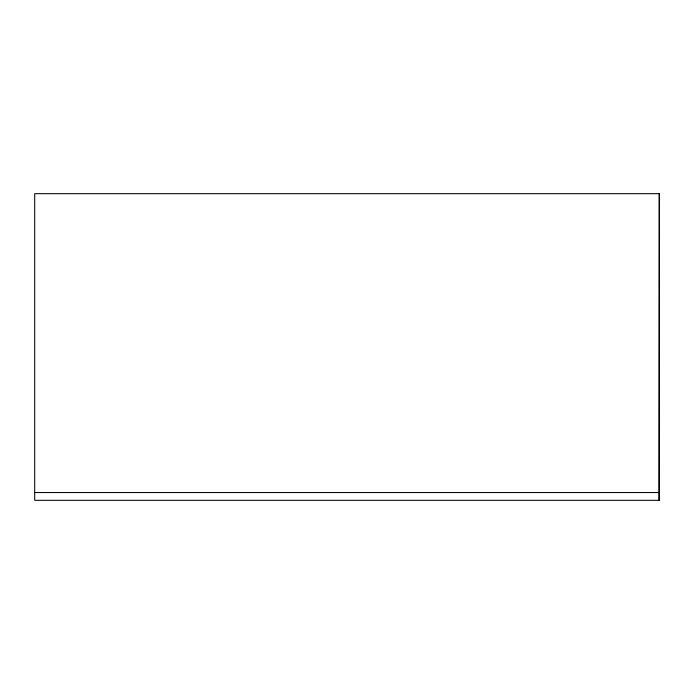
<?xml version="1.0" encoding="UTF-8"?>
<svg xmlns="http://www.w3.org/2000/svg" width="694" height="694" viewBox="0 0 694 694"><rect width="100%" height="100%" fill="white"/><g stroke="black" fill="none" stroke-linecap="round" stroke-linejoin="round"><path stroke-width="1.04" d="M658.979 500.322L659.3 193.678L34.7 193.678L34.7 500.322L659.3 500.322L659.3 193.678M34.7 492.54L658.979 492.54"/></g></svg>
